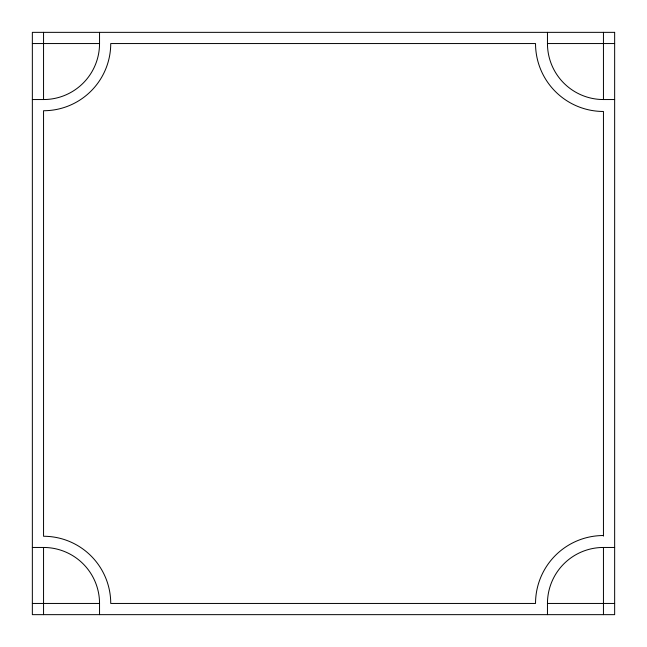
<?xml version="1.0" encoding="UTF-8"?>
<svg xmlns="http://www.w3.org/2000/svg" width="647" height="647" viewBox="0 0 647 647"><rect width="100%" height="100%" fill="white"/><g stroke="black" fill="none" stroke-linecap="round" stroke-linejoin="round"><path stroke-width="0.97" d="M32.35 43.551L99.541 43.551L99.541 32.35M547.459 32.35L547.459 43.551L614.65 43.551M32.35 99.541L43.551 99.541A55.99 55.99 0 0 0 99.541 43.551M547.459 43.551A55.99 55.99 0 0 0 603.449 99.541L614.65 99.541M32.35 547.459L43.551 547.459A55.99 55.99 0 0 1 99.541 603.449L99.541 614.65M547.459 614.65L547.459 603.449A55.99 55.99 0 0 1 603.449 547.459L614.65 547.459M32.35 603.449L99.541 603.449M547.459 603.449L614.65 603.449M603.449 32.35L603.449 99.541M603.449 536.112L603.449 111.47A67.919 67.919 0 0 1 535.53 43.551L110.734 43.551A67.191 67.191 0 0 1 43.551 110.734L43.551 536.266A67.191 67.191 0 0 1 110.734 603.449L535.53 603.449A67.919 67.919 0 0 1 603.449 535.53M603.449 547.459L603.449 614.65M43.551 32.35L43.551 99.541M43.551 547.459L43.551 614.65M614.65 32.35L32.35 32.35L32.35 614.65L614.65 614.65L614.65 32.35"/></g></svg>
